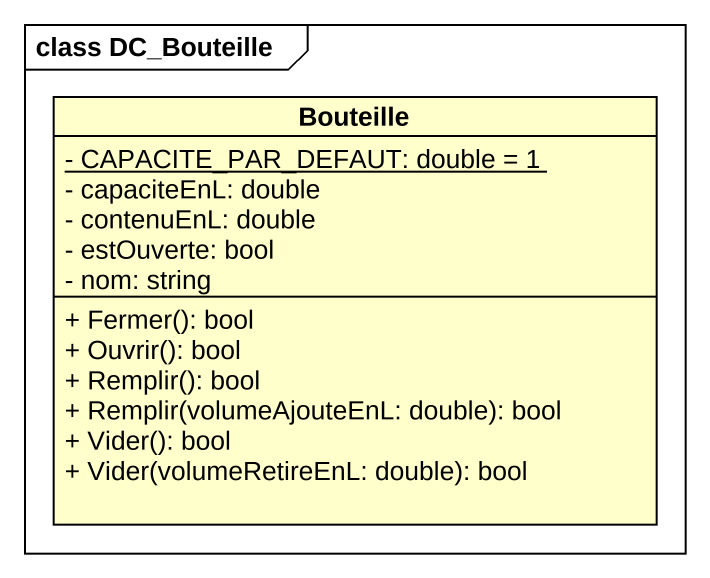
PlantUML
@startuml
mainframe class DC_Bouteille
hide circle
hide empty members
skinparam classAttributeIconSize 0
class Bouteille {
  {static} - CAPACITE_PAR_DEFAUT: double = 1
  - capaciteEnL: double
  - contenuEnL: double
  - estOuverte: bool
  - nom: string
  + Fermer(): bool
  + Ouvrir(): bool
  + Remplir(): bool
  + Remplir(volumeAjouteEnL: double): bool
  + Vider(): bool
  + Vider(volumeRetireEnL: double): bool
}
@enduml
